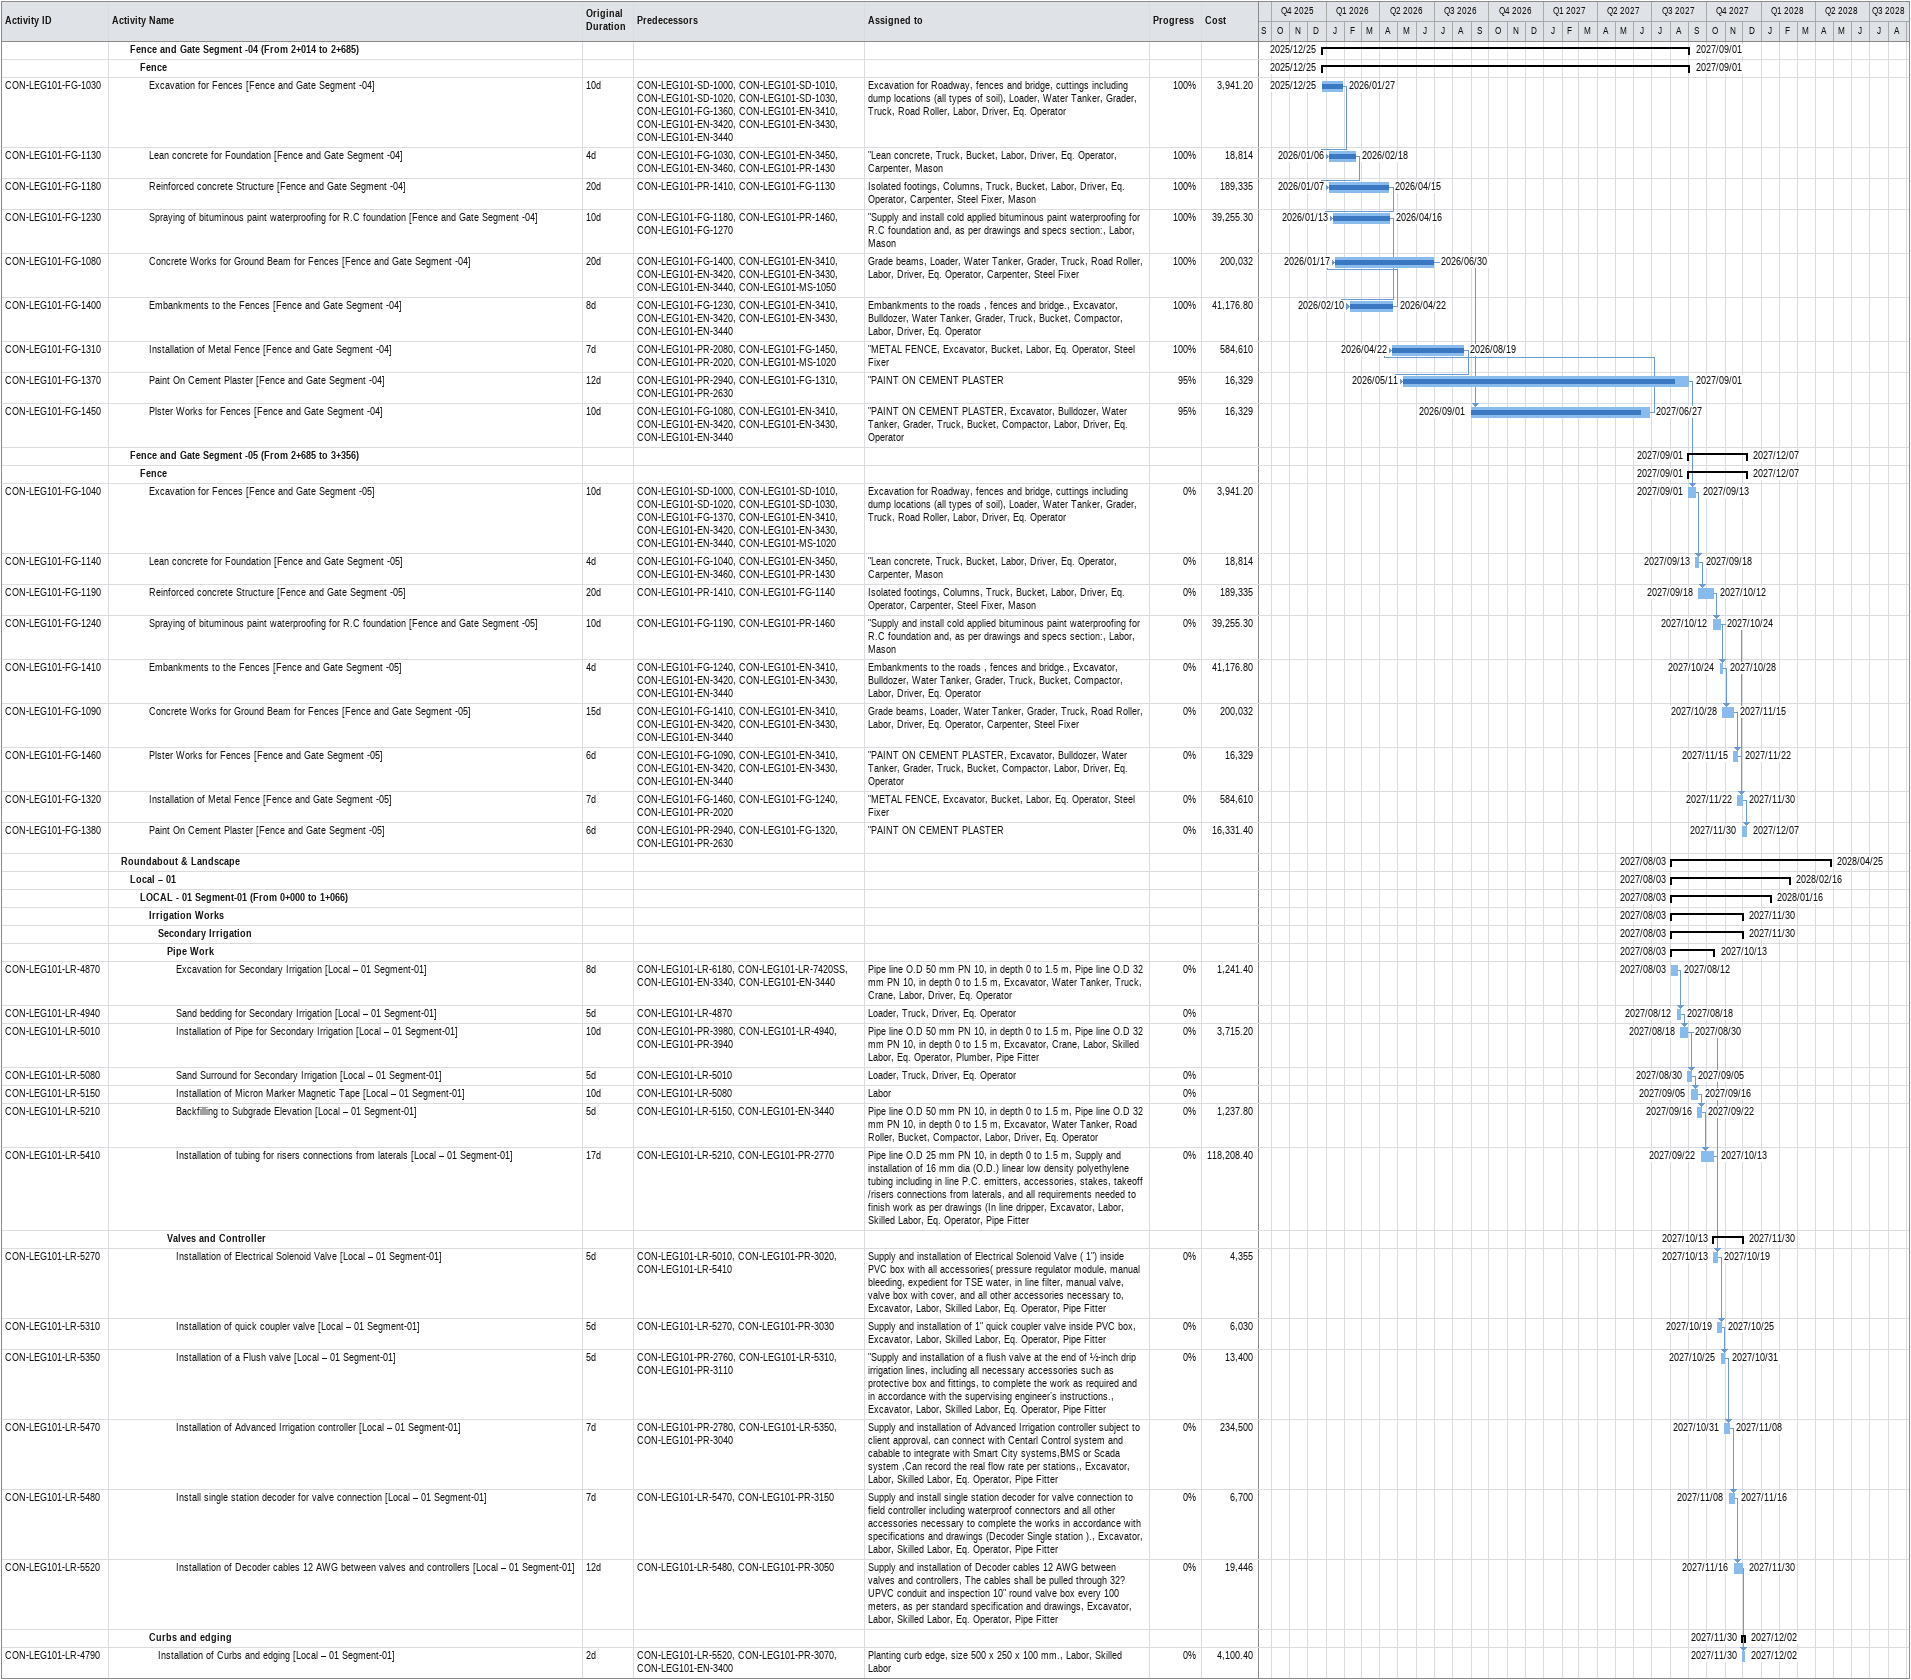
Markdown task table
| ID | Level | Task | Original duration | Start | Finish | Predecessors | Resources | % complete | Cost |
|---|---|---|---|---|---|---|---|---|---|
|  | 3 | **Fence and Gate Segment -04 (From 2+014 to 2+685)** |  | 2025-12-25 | 2027-09-01 |  |  |  |  |
|  | 4 | **Fence** |  | 2025-12-25 | 2027-09-01 |  |  |  |  |
| CON-LEG101-FG-1030 | 5 | Excavation for Fences [Fence and Gate Segment -04] | 10d | 2025-12-25 | 2026-01-27 | CON-LEG101-SD-1000, CON-LEG101-SD-1010, CON-LEG101-SD-1020, CON-LEG101-SD-1030, CON-LEG101-FG-1360, CON-LEG101-EN-3410, CON-LEG101-EN-3420, CON-LEG101-EN-3430, CON-LEG101-EN-3440 | Excavation for Roadway, fences and bridge, cuttings including dump locations (all types of soil), Loader, Water Tanker, Grader, Truck, Road Roller, Labor, Driver, Eq. Operator | 100 | 3941.20 |
| CON-LEG101-FG-1130 | 5 | Lean concrete for Foundation [Fence and Gate Segment -04] | 4d | 2026-01-06 | 2026-02-18 | CON-LEG101-FG-1030, CON-LEG101-EN-3450, CON-LEG101-EN-3460, CON-LEG101-PR-1430 | "Lean concrete, Truck, Bucket, Labor, Driver, Eq. Operator, Carpenter, Mason | 100 | 18814 |
| CON-LEG101-FG-1180 | 5 | Reinforced concrete Structure [Fence and Gate Segment -04] | 20d | 2026-01-07 | 2026-04-15 | CON-LEG101-PR-1410, CON-LEG101-FG-1130 | Isolated footings, Columns, Truck, Bucket, Labor, Driver, Eq. Operator, Carpenter, Steel Fixer, Mason | 100 | 189335 |
| CON-LEG101-FG-1230 | 5 | Spraying of bituminous paint waterproofing for R.C foundation [Fence and Gate Segment -04] | 10d | 2026-01-13 | 2026-04-16 | CON-LEG101-FG-1180, CON-LEG101-PR-1460, CON-LEG101-FG-1270 | "Supply and install cold applied bituminous paint waterproofing for R.C foundation and, as per drawings and specs section:, Labor, Mason | 100 | 39255.30 |
| CON-LEG101-FG-1080 | 5 | Concrete Works for Ground Beam for Fences [Fence and Gate Segment -04] | 20d | 2026-01-17 | 2026-06-30 | CON-LEG101-FG-1400, CON-LEG101-EN-3410, CON-LEG101-EN-3420, CON-LEG101-EN-3430, CON-LEG101-EN-3440, CON-LEG101-MS-1050 | Grade beams, Loader, Water Tanker, Grader, Truck, Road Roller, Labor, Driver, Eq. Operator, Carpenter, Steel Fixer | 100 | 200032 |
| CON-LEG101-FG-1400 | 5 | Embankments to the Fences [Fence and Gate Segment -04] | 8d | 2026-02-10 | 2026-04-22 | CON-LEG101-FG-1230, CON-LEG101-EN-3410, CON-LEG101-EN-3420, CON-LEG101-EN-3430, CON-LEG101-EN-3440 | Embankments to the roads , fences and bridge., Excavator, Bulldozer, Water Tanker, Grader, Truck, Bucket, Compactor, Labor, Driver, Eq. Operator | 100 | 41176.80 |
| CON-LEG101-FG-1310 | 5 | Installation of Metal Fence [Fence and Gate Segment -04] | 7d | 2026-04-22 | 2026-08-19 | CON-LEG101-PR-2080, CON-LEG101-FG-1450, CON-LEG101-PR-2020, CON-LEG101-MS-1020 | "METAL FENCE, Excavator, Bucket, Labor, Eq. Operator, Steel Fixer | 100 | 584610 |
| CON-LEG101-FG-1370 | 5 | Paint On Cement Plaster [Fence and Gate Segment -04] | 12d | 2026-05-11 | 2027-09-01 | CON-LEG101-PR-2940, CON-LEG101-FG-1310, CON-LEG101-PR-2630 | "PAINT ON CEMENT PLASTER | 95 | 16329 |
| CON-LEG101-FG-1450 | 5 | Plster Works for Fences [Fence and Gate Segment -04] | 10d | 2026-09-01 | 2027-06-27 | CON-LEG101-FG-1080, CON-LEG101-EN-3410, CON-LEG101-EN-3420, CON-LEG101-EN-3430, CON-LEG101-EN-3440 | "PAINT ON CEMENT PLASTER, Excavator, Bulldozer, Water Tanker, Grader, Truck, Bucket, Compactor, Labor, Driver, Eq. Operator | 95 | 16329 |
|  | 3 | **Fence and Gate Segment -05 (From 2+685 to 3+356)** |  | 2027-09-01 | 2027-12-07 |  |  |  |  |
|  | 4 | **Fence** |  | 2027-09-01 | 2027-12-07 |  |  |  |  |
| CON-LEG101-FG-1040 | 5 | Excavation for Fences [Fence and Gate Segment -05] | 10d | 2027-09-01 | 2027-09-13 | CON-LEG101-SD-1000, CON-LEG101-SD-1010, CON-LEG101-SD-1020, CON-LEG101-SD-1030, CON-LEG101-FG-1370, CON-LEG101-EN-3410, CON-LEG101-EN-3420, CON-LEG101-EN-3430, CON-LEG101-EN-3440, CON-LEG101-MS-1020 | Excavation for Roadway, fences and bridge, cuttings including dump locations (all types of soil), Loader, Water Tanker, Grader, Truck, Road Roller, Labor, Driver, Eq. Operator | 0 | 3941.20 |
| CON-LEG101-FG-1140 | 5 | Lean concrete for Foundation [Fence and Gate Segment -05] | 4d | 2027-09-13 | 2027-09-18 | CON-LEG101-FG-1040, CON-LEG101-EN-3450, CON-LEG101-EN-3460, CON-LEG101-PR-1430 | "Lean concrete, Truck, Bucket, Labor, Driver, Eq. Operator, Carpenter, Mason | 0 | 18814 |
| CON-LEG101-FG-1190 | 5 | Reinforced concrete Structure [Fence and Gate Segment -05] | 20d | 2027-09-18 | 2027-10-12 | CON-LEG101-PR-1410, CON-LEG101-FG-1140 | Isolated footings, Columns, Truck, Bucket, Labor, Driver, Eq. Operator, Carpenter, Steel Fixer, Mason | 0 | 189335 |
| CON-LEG101-FG-1240 | 5 | Spraying of bituminous paint waterproofing for R.C foundation [Fence and Gate Segment -05] | 10d | 2027-10-12 | 2027-10-24 | CON-LEG101-FG-1190, CON-LEG101-PR-1460 | "Supply and install cold applied bituminous paint waterproofing for R.C foundation and, as per drawings and specs section:, Labor, Mason | 0 | 39255.30 |
| CON-LEG101-FG-1410 | 5 | Embankments to the Fences [Fence and Gate Segment -05] | 4d | 2027-10-24 | 2027-10-28 | CON-LEG101-FG-1240, CON-LEG101-EN-3410, CON-LEG101-EN-3420, CON-LEG101-EN-3430, CON-LEG101-EN-3440 | Embankments to the roads , fences and bridge., Excavator, Bulldozer, Water Tanker, Grader, Truck, Bucket, Compactor, Labor, Driver, Eq. Operator | 0 | 41176.80 |
| CON-LEG101-FG-1090 | 5 | Concrete Works for Ground Beam for Fences [Fence and Gate Segment -05] | 15d | 2027-10-28 | 2027-11-15 | CON-LEG101-FG-1410, CON-LEG101-EN-3410, CON-LEG101-EN-3420, CON-LEG101-EN-3430, CON-LEG101-EN-3440 | Grade beams, Loader, Water Tanker, Grader, Truck, Road Roller, Labor, Driver, Eq. Operator, Carpenter, Steel Fixer | 0 | 200032 |
| CON-LEG101-FG-1460 | 5 | Plster Works for Fences [Fence and Gate Segment -05] | 6d | 2027-11-15 | 2027-11-22 | CON-LEG101-FG-1090, CON-LEG101-EN-3410, CON-LEG101-EN-3420, CON-LEG101-EN-3430, CON-LEG101-EN-3440 | "PAINT ON CEMENT PLASTER, Excavator, Bulldozer, Water Tanker, Grader, Truck, Bucket, Compactor, Labor, Driver, Eq. Operator | 0 | 16329 |
| CON-LEG101-FG-1320 | 5 | Installation of Metal Fence [Fence and Gate Segment -05] | 7d | 2027-11-22 | 2027-11-30 | CON-LEG101-FG-1460, CON-LEG101-FG-1240, CON-LEG101-PR-2020 | "METAL FENCE, Excavator, Bucket, Labor, Eq. Operator, Steel Fixer | 0 | 584610 |
| CON-LEG101-FG-1380 | 5 | Paint On Cement Plaster [Fence and Gate Segment -05] | 6d | 2027-11-30 | 2027-12-07 | CON-LEG101-PR-2940, CON-LEG101-FG-1320, CON-LEG101-PR-2630 | "PAINT ON CEMENT PLASTER | 0 | 16331.40 |
|  | 2 | **Roundabout & Landscape** |  | 2027-08-03 | 2028-04-25 |  |  |  |  |
|  | 3 | **Local – 01** |  | 2027-08-03 | 2028-02-16 |  |  |  |  |
|  | 4 | **LOCAL - 01 Segment-01 (From 0+000 to 1+066)** |  | 2027-08-03 | 2028-01-16 |  |  |  |  |
|  | 5 | **Irrigation Works** |  | 2027-08-03 | 2027-11-30 |  |  |  |  |
|  | 6 | **Secondary Irrigation** |  | 2027-08-03 | 2027-11-30 |  |  |  |  |
|  | 7 | **Pipe Work** |  | 2027-08-03 | 2027-10-13 |  |  |  |  |
| CON-LEG101-LR-4870 | 8 | Excavation for Secondary Irrigation [Local – 01 Segment-01] | 8d | 2027-08-03 | 2027-08-12 | CON-LEG101-LR-6180, CON-LEG101-LR-7420SS, CON-LEG101-EN-3340, CON-LEG101-EN-3440 | Pipe line O.D 50 mm PN 10, in depth 0 to 1.5 m, Pipe line O.D 32 mm PN 10, in depth 0 to 1.5 m, Excavator, Water Tanker, Truck, Crane, Labor, Driver, Eq. Operator | 0 | 1241.40 |
| CON-LEG101-LR-4940 | 8 | Sand bedding for Secondary Irrigation [Local – 01 Segment-01] | 5d | 2027-08-12 | 2027-08-18 | CON-LEG101-LR-4870 | Loader, Truck, Driver, Eq. Operator | 0 |  |
| CON-LEG101-LR-5010 | 8 | Installation of Pipe for Secondary Irrigation [Local – 01 Segment-01] | 10d | 2027-08-18 | 2027-08-30 | CON-LEG101-PR-3980, CON-LEG101-LR-4940, CON-LEG101-PR-3940 | Pipe line O.D 50 mm PN 10, in depth 0 to 1.5 m, Pipe line O.D 32 mm PN 10, in depth 0 to 1.5 m, Excavator, Crane, Labor, Skilled Labor, Eq. Operator, Plumber, Pipe Fitter | 0 | 3715.20 |
| CON-LEG101-LR-5080 | 8 | Sand Surround for Secondary Irrigation [Local – 01 Segment-01] | 5d | 2027-08-30 | 2027-09-05 | CON-LEG101-LR-5010 | Loader, Truck, Driver, Eq. Operator | 0 |  |
| CON-LEG101-LR-5150 | 8 | Installation of Micron Marker Magnetic Tape [Local – 01 Segment-01] | 10d | 2027-09-05 | 2027-09-16 | CON-LEG101-LR-5080 | Labor | 0 |  |
| CON-LEG101-LR-5210 | 8 | Backfilling to Subgrade Elevation [Local – 01 Segment-01] | 5d | 2027-09-16 | 2027-09-22 | CON-LEG101-LR-5150, CON-LEG101-EN-3440 | Pipe line O.D 50 mm PN 10, in depth 0 to 1.5 m, Pipe line O.D 32 mm PN 10, in depth 0 to 1.5 m, Excavator, Water Tanker, Road Roller, Bucket, Compactor, Labor, Driver, Eq. Operator | 0 | 1237.80 |
| CON-LEG101-LR-5410 | 8 | Installation of tubing for risers connections from laterals [Local – 01 Segment-01] | 17d | 2027-09-22 | 2027-10-13 | CON-LEG101-LR-5210, CON-LEG101-PR-2770 | Pipe line O.D 25 mm PN 10, in depth 0 to 1.5 m, Supply and installation of 16 mm dia (O.D.) linear low density polyethylene tubing including in line P.C. emitters, accessories, stakes, takeoff /risers connections from laterals, and all requirements needed to finish work as per drawings (In line dripper, Excavator, Labor, Skilled Labor, Eq. Operator, Pipe Fitter | 0 | 118208.40 |
|  | 7 | **Valves and Controller** |  | 2027-10-13 | 2027-11-30 |  |  |  |  |
| CON-LEG101-LR-5270 | 8 | Installation of Electrical Solenoid Valve [Local – 01 Segment-01] | 5d | 2027-10-13 | 2027-10-19 | CON-LEG101-LR-5010, CON-LEG101-PR-3020, CON-LEG101-LR-5410 | Supply and installation of Electrical Solenoid Valve ( 1") inside PVC box with all accessories( pressure regulator module, manual bleeding, expedient for TSE water, in line filter, manual valve, valve box with cover, and all other accessories necessary to, Excavator, Labor, Skilled Labor, Eq. Operator, Pipe Fitter | 0 | 4355 |
| CON-LEG101-LR-5310 | 8 | Installation of quick coupler valve [Local – 01 Segment-01] | 5d | 2027-10-19 | 2027-10-25 | CON-LEG101-LR-5270, CON-LEG101-PR-3030 | Supply and installation of 1" quick coupler valve inside PVC box, Excavator, Labor, Skilled Labor, Eq. Operator, Pipe Fitter | 0 | 6030 |
| CON-LEG101-LR-5350 | 8 | Installation of a Flush valve [Local – 01 Segment-01] | 5d | 2027-10-25 | 2027-10-31 | CON-LEG101-PR-2760, CON-LEG101-LR-5310, CON-LEG101-PR-3110 | "Supply and installation of a flush valve at the end of ½-inch drip irrigation lines, including all necessary accessories such as protective box and fittings, to complete the work as required and in accordance with the supervising engineer’s instructions., Excavator, Labor, Skilled Labor, Eq. Operator, Pipe Fitter | 0 | 13400 |
| CON-LEG101-LR-5470 | 8 | Installation of Advanced Irrigation controller [Local – 01 Segment-01] | 7d | 2027-10-31 | 2027-11-08 | CON-LEG101-PR-2780, CON-LEG101-LR-5350, CON-LEG101-PR-3040 | Supply and installation of Advanced Irrigation controller subject to client approval, can connect with Centarl Control system and cabable to integrate with Smart City systems,BMS or Scada system ,Can record the real flow rate per stations,, Excavator, Labor, Skilled Labor, Eq. Operator, Pipe Fitter | 0 | 234500 |
| CON-LEG101-LR-5480 | 8 | Install single station decoder for valve connection [Local – 01 Segment-01] | 7d | 2027-11-08 | 2027-11-16 | CON-LEG101-LR-5470, CON-LEG101-PR-3150 | Supply and install single station decoder for valve connection to field controller including waterproof connectors and all other accessories necessary to complete the works in accordance with specifications and drawings (Decoder Single station )., Excavator, Labor, Skilled Labor, Eq. Operator, Pipe Fitter | 0 | 6700 |
| CON-LEG101-LR-5520 | 8 | Installation of Decoder cables 12 AWG between valves and controllers [Local – 01 Segment-01] | 12d | 2027-11-16 | 2027-11-30 | CON-LEG101-LR-5480, CON-LEG101-PR-3050 | Supply and installation of Decoder cables 12 AWG between valves and controllers, The cables shall be pulled through 32? UPVC conduit and inspection 10" round valve box every 100 meters, as per standard specification and drawings, Excavator, Labor, Skilled Labor, Eq. Operator, Pipe Fitter | 0 | 19446 |
|  | 5 | **Curbs and edging** |  | 2027-11-30 | 2027-12-02 |  |  |  |  |
| CON-LEG101-LR-4790 | 6 | Installation of Curbs and edging [Local – 01 Segment-01] | 2d | 2027-11-30 | 2027-12-02 | CON-LEG101-LR-5520, CON-LEG101-PR-3070, CON-LEG101-EN-3400 | Planting curb edge, size 500 x 250 x 100 mm., Labor, Skilled Labor | 0 | 4100.40 |
